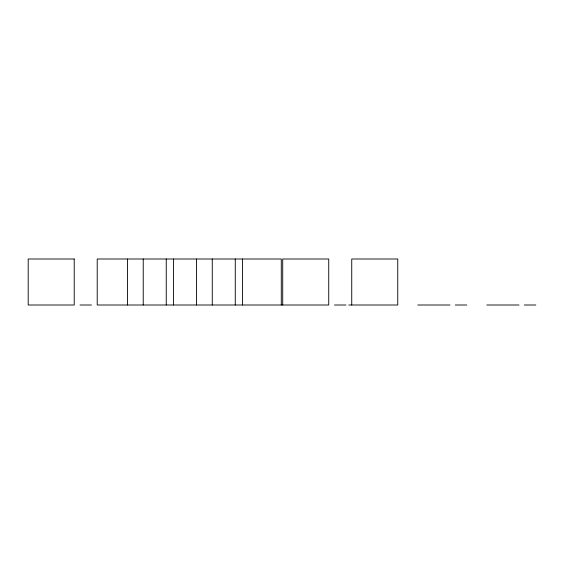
<?xml version="1.0" encoding="UTF-8"?>
<svg xmlns="http://www.w3.org/2000/svg" width="564" height="564" viewBox="0 0 564 564"><rect width="100%" height="100%" fill="white"/><g stroke="black" fill="none" stroke-linecap="round" stroke-linejoin="round"><path stroke-width="0.85" d="M79.968 305.004L91.474 305.004M334.487 305.004L345.986 305.004M348.763 305.004L397.754 305.004L397.754 258.996L351.739 258.996L351.739 305.004M417.783 305.004L449.973 305.004M455.275 305.004L466.781 305.004M486.81 305.004L518.993 305.004M524.294 305.004L535.8 305.004M282.719 305.004L282.719 258.996L328.734 258.996L328.734 305.004L97.219 305.004L97.219 258.996L281.281 258.996L281.281 305.004M242.457 258.996L242.457 305.004M235.266 258.996L235.266 305.004M212.261 258.996L212.261 305.004M196.441 258.996L196.441 305.004M173.437 258.996L173.437 305.004M166.246 258.996L166.246 305.004M143.235 258.996L143.235 305.004M127.422 258.996L127.422 305.004M74.215 258.996L28.2 258.996L28.2 305.004L74.215 305.004L74.215 258.996"/></g></svg>
